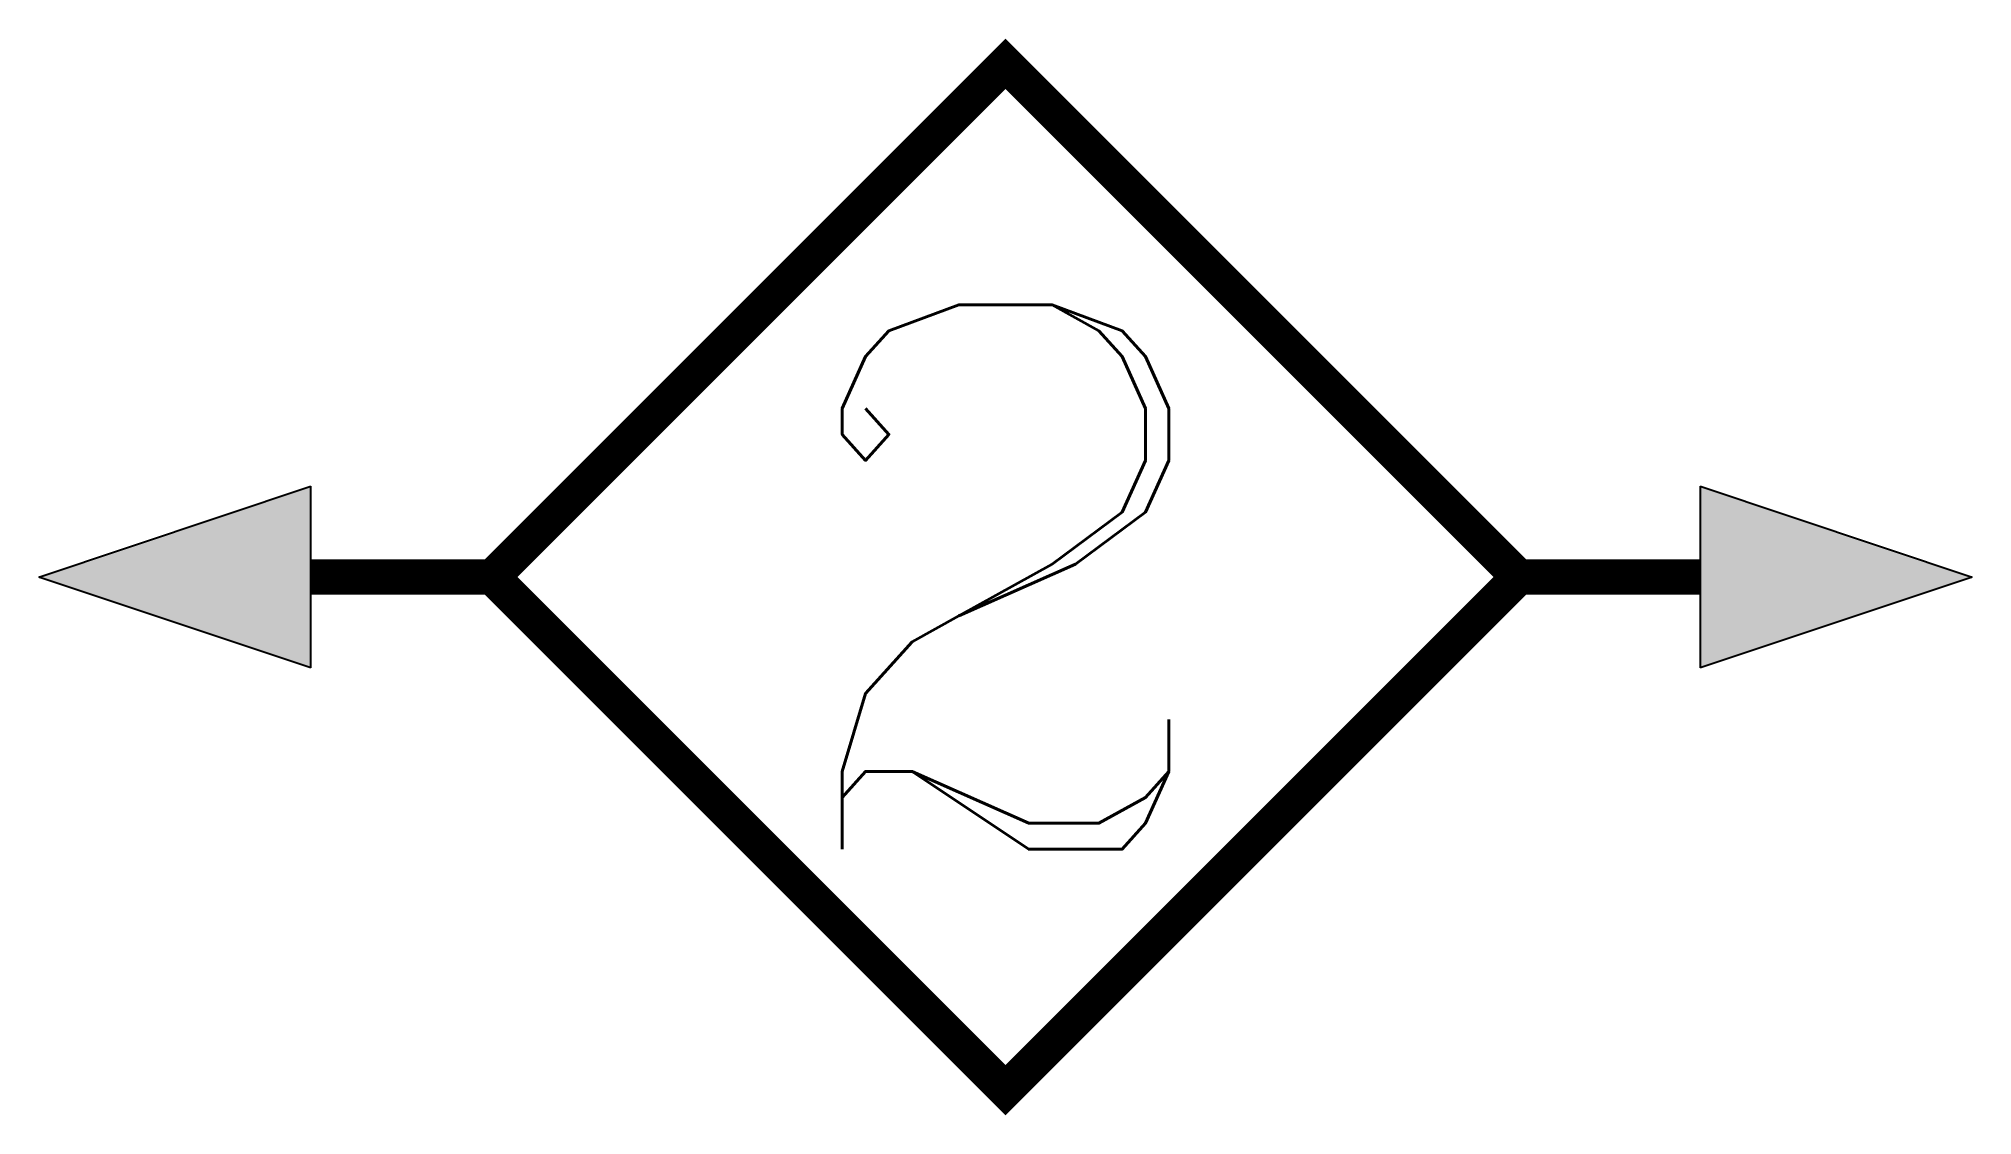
# Model space of a CAD drawing. Header units: inches. Extents: x -20.4 to 20.4, y -11.3 to 11.3.
import ezdxf

# ---------------------------------------------------------------- set-up
doc = ezdxf.new("R2010")
doc.units = ezdxf.units.IN
doc.header["$LTSCALE"] = 48
doc.header["$MEASUREMENT"] = 0

msp = doc.modelspace()

# ---------------------------------------------------------------- hatches: boundary and pattern name
for points in [[(-14.643, -1.912), (-20.38, 0), (-14.643, 1.913)], [(20.38, 0), (14.643, -1.912), (14.643, 1.913)]]:
    msp.add_hatch(color=256).paths.add_polyline_path(points)

# ---------------------------------------------------------------- linework, layer by layer
for p, q in [((-20.38, 0), (-14.643, 1.913)), ((-14.643, -1.912), (-14.643, 1.913)), ((14.643, 1.913), (20.38, 0)), ((14.643, 1.913), (14.643, -1.912)), ((-14.643, -1.912), (-20.38, 0)), ((20.38, 0), (14.643, -1.912))]:
    msp.add_line(p, q)

# ---------------------------------------------------------------- wipeouts: each hides what was drawn before it
at = {"linetype": 'Continuous'}
msp.add_wipeout([(0, -10.818), (10.818, 0), (0, 10.818), (-10.818, 0)], dxfattribs=at)

# ---------------------------------------------------------------- next in the draw order: linework, layer by layer
at = {"linetype": 'Continuous', "const_width": 0.75}
for points in [[(10.818, 0), (0, 10.818), (-10.818, 0), (0, -10.818)], [(-10.818, 0), (0, -10.818), (10.818, 0), (0, 10.818)], [(10.818, 0), (0, 10.818), (-10.818, 0), (0, -10.818)], [(-10.818, 0), (0, -10.818), (10.818, 0), (0, 10.818)]]:
    msp.add_lwpolyline(points, close=True, dxfattribs=at)
at = {"linetype": 'Continuous'}
msp.add_lwpolyline([(-10.818, 0), (0, -10.818), (10.818, 0), (0, 10.818)], close=True, dxfattribs=at)
at = {"linetype": 'Continuous', "const_width": 0.75}
for points in [[(-14.643, 0), (-10.818, 0)], [(-14.643, 0), (-10.818, 0)], [(10.818, 0), (14.643, 0)], [(10.818, 0), (14.643, 0)]]:
    msp.add_lwpolyline(points, dxfattribs=at)

# ---------------------------------------------------------------- next in the draw order: texts
at = {"insert": (0, 0), "char_height": 11.475, "width": 10.36759, "attachment_point": 5}
msp.add_mtext('{\\Fcomplex|c0;2}', dxfattribs=at)

doc.saveas('drawing.dxf')
